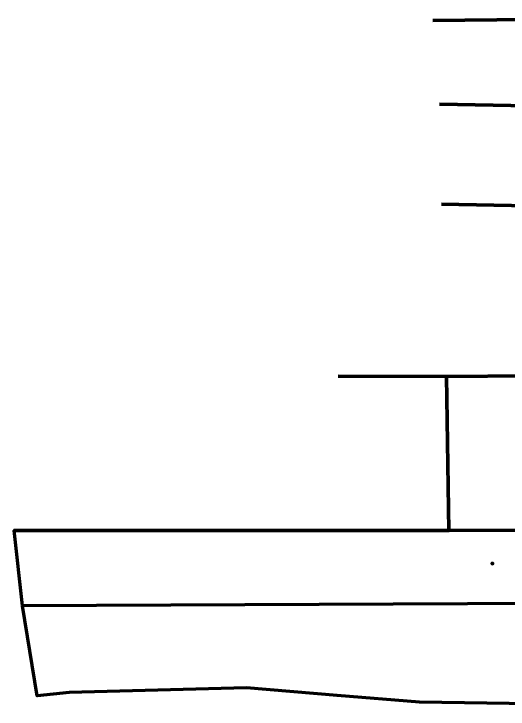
# Model space of a CAD drawing. Header units: millimetres. Extents: x 462666 to 1244237, y 2328025 to 3795663.
# Drawn here: x 997236 to 1036324, y 2576095 to 2631113 of the extents above; entities that cross this region are included whole.
import ezdxf

# ---------------------------------------------------------------- set-up
doc = ezdxf.new("R2010")
doc.units = ezdxf.units.MM
doc.layers.add('P', color=250, linetype='Continuous', lineweight=100)
doc.layers.add('TXT_50', color=50, linetype='Continuous')

msp = doc.modelspace()

# ---------------------------------------------------------------- linework, layer by layer
at = {"layer": 'P', "color": 2, "linetype": 'Continuous'}
for p, q in [((1030359, 2630598.4), (1077338.5, 2631113)), ((1077338.5, 2631113), (1030359, 2630598.4)), ((1030893.9, 2623963.1), (1083159.8, 2623064.9)), ((1083159.8, 2623064.9), (1030893.9, 2623963.1)), ((1030893.9, 2623963), (1083159.8, 2623064.8)), ((1083159.8, 2623064.8), (1030893.9, 2623963)), ((1031055.1, 2616053.6), (1053449, 2615601.2)), ((1053449, 2615601.2), (1031055.1, 2616053.6)), ((1022895.7, 2602430.5), (1031452.5, 2602422.7)), ((1031452.5, 2602422.7), (1022895.7, 2602430.5)), ((1031452.5, 2602422.7), (1050712.8, 2602594.1)), ((1050712.8, 2602594.1), (1031452.5, 2602422.7)), ((1031643.2, 2590234.9), (1031452.5, 2602422.7)), ((1031452.5, 2602422.7), (1031643.2, 2590234.9)), ((1038977.5, 2590256.9), (1031643.2, 2590234.9)), ((1031643.2, 2590234.9), (1038977.5, 2590256.9)), ((997236.4, 2590234.9), (1031643.2, 2590234.9)), ((1031643.2, 2590234.9), (997236.4, 2590234.9))]:
    msp.add_line(p, q, dxfattribs=at)
at = {"layer": 'P', "color": 252, "linetype": 'Continuous'}
for points in [[(1050836.8, 2590272.6), (1038985.4, 2590253.7), (1031655.7, 2590234.9), (1031460.9, 2602416.5), (1050724.5, 2602598.8), (1050836.8, 2590272.6)], [(1038985.4, 2590250.5), (1050836.8, 2590272.6), (1070064.5, 2590279.6), (1069945.4, 2576094.8), (1054191.4, 2576283.8), (1029305.9, 2576635.3), (1022796.2, 2577162.8), (1015620.4, 2577782.2), (1001606.7, 2577411.1), (999072.6, 2577149.4), (997921.6, 2584260.7), (997252.4, 2590216.4), (1031655.7, 2590229.6), (1038985.4, 2590250.5)]]:
    msp.add_lwpolyline(points, dxfattribs=at)
at = {"layer": 'P', "color": 1, "linetype": 'Continuous'}
msp.add_lwpolyline([(1038985.4, 2590253.7), (1038961.1, 2584462.2), (997920, 2584275.3)], dxfattribs=at)
at = {"layer": 'TXT_50', "color": 2, "const_width": 160}
msp.add_lwpolyline([(1035141.6, 2587662.1, -1.2414727), (1035007.3, 2587597, -0.805495), (1035141.6, 2587662.1, -1.279294)], format="xyb", dxfattribs=at)

doc.saveas('drawing.dxf')
